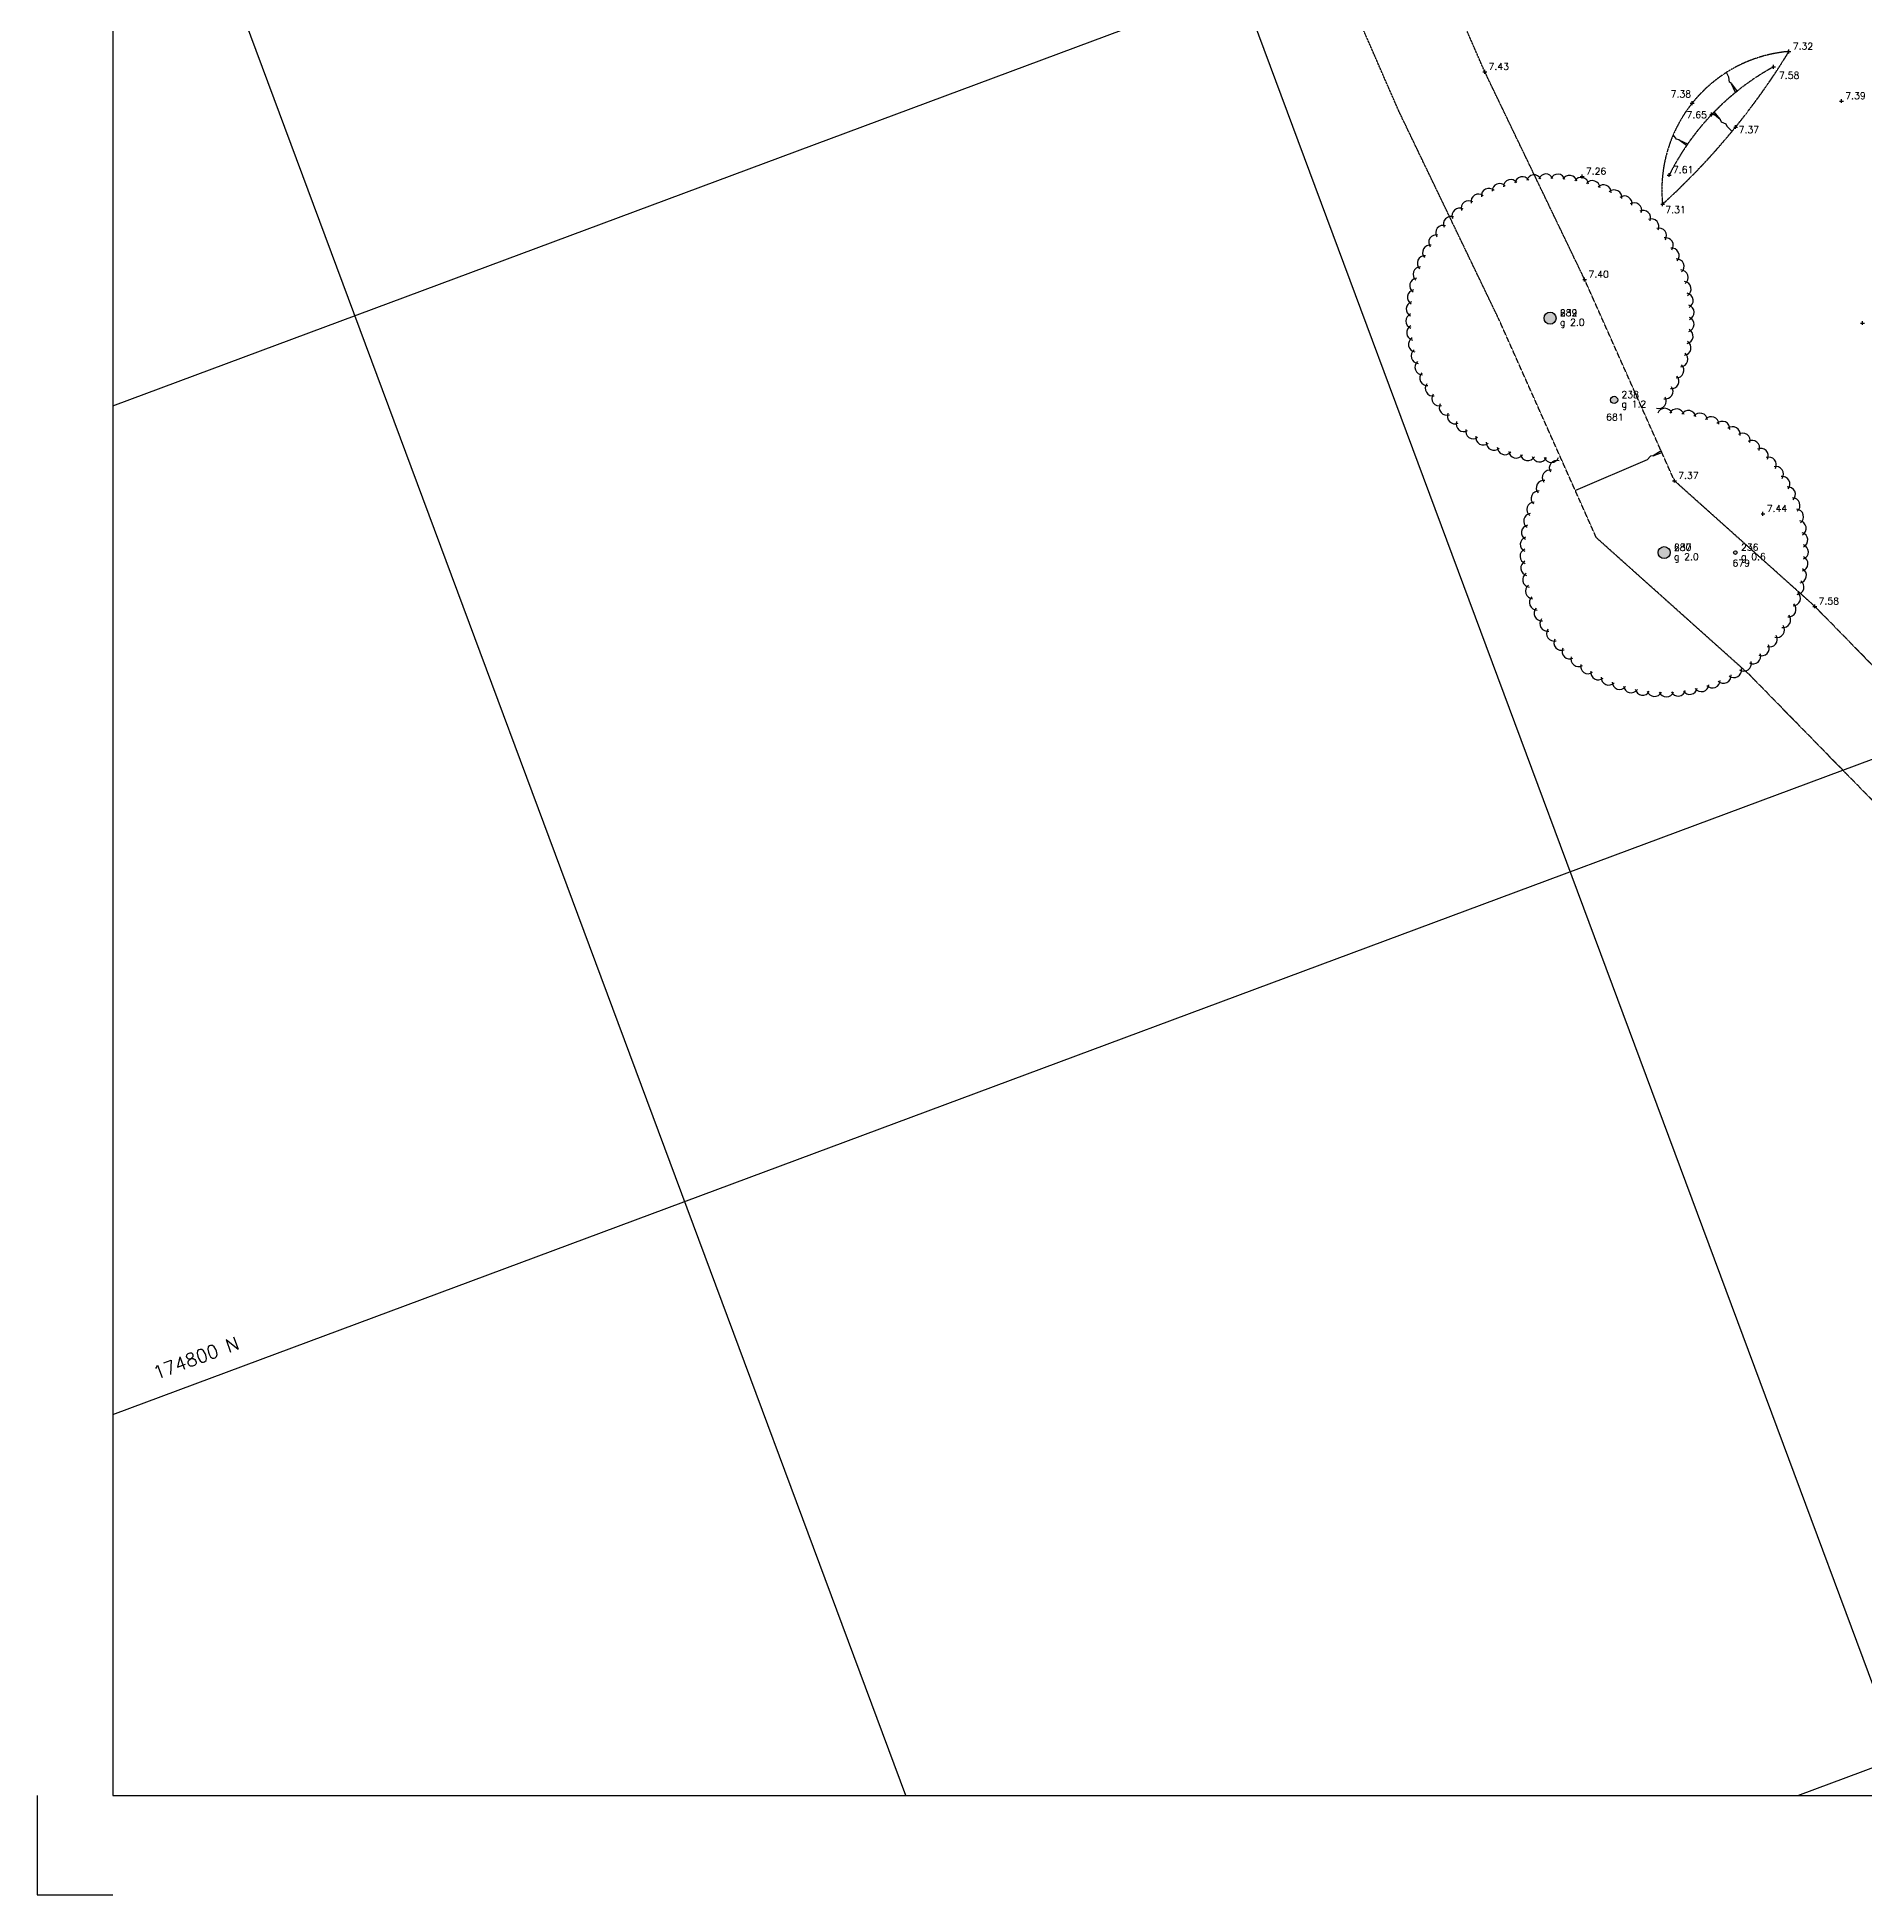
# Model space of a CAD drawing. Extents: x -4000 to 590500, y -6503 to 470250.
# Drawn here: x -4000 to 92764, y -5250 to 93015 of the extents above; entities that cross this region are included whole.
import ezdxf

# ---------------------------------------------------------------- set-up
doc = ezdxf.new("R2010")
doc.units = 0
doc.header["$LTSCALE"] = 0.0508
doc.linetypes.add('DASHED', pattern=[19.05, 12.7, -6.35])
for name, color, linetype in [('BORDER', 7, 'CONTINUOUS'), ('DETAIL', 5, 'CONTINUOUS'), ('GIRTHTEXT', 4, 'CONTINUOUS'), ('GRID', 253, 'CONTINUOUS'), ('LEVEL', 1, 'CONTINUOUS'), ('OLDNUMBERS', 7, 'CONTINUOUS'), ('TEXT', 7, 'CONTINUOUS'), ('VEGETATION', 3, 'CONTINUOUS')]:
    doc.layers.add(name, color=color, linetype=linetype)
doc.styles.add('ROMANS', font='Romans.shx')

msp = doc.modelspace()

# ---------------------------------------------------------------- hatches: boundary and pattern name
at = {"layer": 'VEGETATION', "linetype": 'Continuous'}
h = msp.add_hatch(color=256, dxfattribs=at)
edge = h.paths.add_edge_path()
edge.add_arc((67447, 95938), 127, 0, 360)
edge = h.paths.add_edge_path()
edge.add_arc((64553, 105790), 127, 0, 360)
edge = h.paths.add_edge_path()
edge.add_arc((62594, 112602), 127, 0, 360)
edge = h.paths.add_edge_path()
edge.add_arc((61753, 118146), 127, 0, 360)
edge = h.paths.add_edge_path()
edge.add_arc((76054, 78152), 318, 0, 360)
edge = h.paths.add_edge_path()
edge.add_arc((79442, 73825), 191, 0, 360)
edge = h.paths.add_edge_path()
edge.add_arc((82091, 65750), 318, 0, 360)
edge = h.paths.add_edge_path()
edge.add_arc((85860, 65753), 95.5, 0, 360)
edge = h.paths.add_edge_path()
edge.add_arc((95390, 56944), 127, 0, 360)
edge = h.paths.add_edge_path()
edge.add_arc((143121, 120310), 796, 0, 360)
edge = h.paths.add_edge_path()
edge.add_arc((144697, 113733), 398, 0, 360)
edge = h.paths.add_edge_path()
edge.add_arc((143899, 110021), 159, 0, 360)
edge = h.paths.add_edge_path()
edge.add_arc((148589, 107330), 446, 0, 360)
edge = h.paths.add_edge_path()
edge.add_arc((149945, 94034), 477, 0, 360)
edge = h.paths.add_edge_path()
edge.add_arc((145302, 87809), 111, 0, 360)
edge = h.paths.add_edge_path()
edge.add_arc((149995, 89694), 477, 0, 360)
edge = h.paths.add_edge_path()
edge.add_arc((150326, 86837), 47.7, 0, 360)
edge = h.paths.add_edge_path()
edge.add_arc((150188, 86150), 47.7, 0, 360)
edge = h.paths.add_edge_path()
edge.add_arc((151522, 83595), 79.6, 0, 360)
edge = h.paths.add_edge_path()
edge.add_arc((147474, 74929), 102, 0, 360)
edge = h.paths.add_edge_path()
edge.add_arc((154314, 67894), 191, 0, 360)
edge = h.paths.add_edge_path()
edge.add_arc((150878, 66498), 95.5, 0, 360)
edge = h.paths.add_edge_path()
edge.add_arc((152290, 56804), 127, 0, 360)

# ---------------------------------------------------------------- linework, layer by layer
at = {"layer": 'BORDER', "flags": 128}
msp.add_lwpolyline([(535000, 0), (535000, 465000), (0, 465000), (0, 0)], close=True, dxfattribs=at)
msp.add_lwpolyline([(-4000, 0), (-4000, -5250), (0, -5250)], dxfattribs=at)
at = {"layer": 'DETAIL', "linetype": 'DASHED', "flags": 128}
for points in [[(126676, 36465), (120546, 38231), (109294, 45079), (103220, 49249), (97026, 55792), (90063, 62905), (82637, 69549), (77885, 80194), (72602, 91181), (67258, 103429), (62455, 117145), (59527, 128270), (56440, 139942), (53161, 152711)], [(135783, 26241), (118518, 33611), (106578, 40879), (99953, 45427), (93424, 52324), (86606, 59289), (78506, 66535), (73348, 78091), (68056, 89097), (62601, 101600), (57670, 115680), (54693, 126995), (51246, 137697), (48768, 145739)]]:
    msp.add_lwpolyline(points, dxfattribs=at)
at = {"layer": 'DETAIL', "flags": 128}
for points in [[(85660, 90551), (85655, 90558), (85550, 90638), (85511, 90901), (85389, 91148)], [(85053, 88670), (85058, 88665), (85109, 88542), (85353, 88438), (85404, 88315), (85684, 88033)], [(82876, 87586), (82869, 87590), (82738, 87610), (82579, 87823), (82560, 87832)], [(81503, 70869), (81496, 70865), (81364, 70854), (81191, 70653), (77392, 69030)]]:
    msp.add_lwpolyline(points, dxfattribs=at)
for points in [[(85660, 90551), (85957, 90146), (85871, 90095)], [(85053, 88670), (84736, 89061), (84665, 88991)], [(82876, 87586), (83331, 87372), (83279, 87286)], [(81503, 70869), (81971, 71052), (81926, 71141)]]:
    msp.add_lwpolyline(points, close=True, dxfattribs=at)
at = {"layer": 'DETAIL', "linetype": 'DASHED'}
for centre, radius, start, end in [((89308, 84942), 7340, 94.78309, 185.96517), ((57198, 111530), 36927, 312.21039, 328.53787), ((94253, 79762), 13305, 118.61188, 153.38643)]:
    msp.add_arc(centre, radius, start, end, dxfattribs=at)
at = {"layer": 'GRID', "linetype": 'Continuous', "flags": 128}
for points in [[(0, 73506), (535000, 272716)], [(95312, 0), (0, 255972)], [(0, 20153), (535000, 219362)], [(89165, 0), (535000, 166009)], [(41959, 0), (0, 112684)]]:
    msp.add_lwpolyline(points, dxfattribs=at)
at = {"layer": 'LEVEL', "flags": 128}
for points in [[(87781, 91443), (87981, 91443)], [(87881, 91343), (87881, 91543)], [(88596, 92257), (88796, 92257)], [(88696, 92157), (88696, 92357)], [(72502, 91181), (72702, 91181)], [(72602, 91081), (72602, 91281)], [(83471, 89521), (83671, 89521)], [(83571, 89421), (83571, 89621)], [(91378, 89636), (91578, 89636)], [(91478, 89536), (91478, 89736)], [(84501, 88921), (84701, 88921)], [(84601, 88821), (84601, 89021)], [(85770, 88260), (85970, 88260)], [(85870, 88160), (85870, 88360)], [(77651, 85645), (77851, 85645)], [(77751, 85545), (77751, 85745)], [(82257, 85723), (82457, 85723)], [(82357, 85623), (82357, 85823)], [(81907, 84179), (82107, 84179)], [(82007, 84079), (82007, 84279)], [(77785, 80194), (77985, 80194)], [(77885, 80094), (77885, 80294)], [(92486, 77889), (92686, 77889)], [(92586, 77789), (92586, 77989)], [(82537, 69549), (82737, 69549)], [(82637, 69449), (82637, 69649)], [(87320, 67702), (87320, 67902)], [(87220, 67802), (87420, 67802)], [(89963, 62905), (90163, 62905)], [(90063, 62805), (90063, 63005)]]:
    msp.add_lwpolyline(points, dxfattribs=at)
at = {"layer": 'VEGETATION', "linetype": 'Continuous'}
for centre, radius in [((76054, 78152), 318), ((79442, 73825), 191), ((82091, 65750), 318), ((85860, 65753), 95.5)]:
    msp.add_circle(centre, radius, dxfattribs=at)
for centre, start, end in [((74588, 85232), 32.06358, 171.33531), ((75206, 85333), 27.09747, 166.3692), ((75831, 85379), 22.13136, 161.40309), ((76458, 85371), 17.16525, 156.43698), ((77081, 85309), 12.19914, 151.47087), ((77697, 85193), 7.23303, 146.50476), ((72269, 84313), 51.92803, 191.19976), ((72817, 84617), 46.96192, 186.23365), ((73389, 84873), 41.9958, 181.26753), ((73981, 85079), 37.02969, 176.30142), ((78300, 85025), 2.26692, 141.53865), ((78887, 84804), 357.30081, 136.57254), ((79452, 84534), 352.3347, 131.60643), ((79992, 84216), 347.36859, 126.64032), ((70813, 83133), 66.82636, 206.09809), ((71263, 83568), 61.86025, 201.13198), ((71750, 83962), 56.89414, 196.16587), ((80502, 83853), 342.40248, 121.67421), ((80979, 83446), 337.43637, 116.7081), ((70032, 82154), 76.75858, 216.03031), ((70401, 82660), 71.79247, 211.0642), ((81418, 83000), 332.47026, 111.74199), ((81818, 82517), 327.50414, 106.77588), ((69708, 81618), 81.72469, 220.99642), ((82174, 82002), 322.53803, 101.80976), ((82484, 81458), 317.57192, 96.84365), ((69206, 80471), 91.65691, 230.92864), ((69432, 81055), 86.6908, 225.96253), ((82747, 80889), 312.60581, 91.87754), ((82958, 80299), 307.6397, 86.91143), ((68908, 79255), 101.58913, 240.86086), ((69031, 79869), 96.62302, 235.89475), ((83118, 79693), 302.67359, 81.94532), ((68840, 78632), 106.55524, 245.82697), ((83225, 79076), 297.70748, 76.97921), ((83278, 78452), 292.74137, 72.0131), ((68825, 78006), 111.52135, 250.79308), ((68865, 77381), 116.48746, 255.75919), ((83277, 77825), 287.77526, 67.04699), ((68959, 76761), 121.45357, 260.7253), ((83113, 76584), 277.84304, 57.11477), ((83222, 77201), 282.80915, 62.08088), ((69106, 76152), 126.41969, 265.69142), ((69305, 75558), 131.3858, 270.65753), ((82736, 75390), 267.91082, 47.18255), ((82950, 75979), 272.87693, 52.14866), ((69555, 74984), 136.35191, 275.62364), ((69853, 74433), 141.31802, 280.58975), ((82472, 74822), 262.94471, 42.21644), ((70199, 73910), 146.28413, 285.55586), ((81802, 73765), 253.01249, 32.28422), ((82160, 74279), 257.9786, 37.25033), ((70588, 73419), 151.25024, 290.52197), ((71018, 72964), 156.21635, 295.48808), ((82130, 72981), 20.05912, 159.33085), ((82756, 72950), 15.09301, 154.36474), ((83376, 72866), 10.1269, 149.39863), ((83988, 72728), 5.16079, 144.43252), ((84584, 72537), 0.19468, 139.46641), ((71486, 72547), 161.18246, 300.45419), ((71988, 72173), 166.14857, 305.4203), ((72521, 71843), 171.11468, 310.38641), ((85163, 72296), 355.22857, 134.5003), ((85718, 72006), 350.26246, 129.53419), ((86246, 71668), 345.29635, 124.56808), ((73081, 71561), 176.08079, 315.35252), ((73662, 71329), 181.0469, 320.31863), ((74262, 71147), 186.01301, 325.28474), ((74875, 71018), 190.97912, 330.25085), ((75497, 70943), 195.94523, 335.21696), ((76123, 70922), 200.91134, 340.18307), ((86742, 71286), 340.33024, 119.60197), ((87204, 70863), 335.36413, 114.63586), ((87627, 70401), 330.39801, 109.66975), ((76044, 69713), 77.12637, 216.3981), ((76410, 70222), 72.16026, 211.43199), ((88009, 69905), 325.4319, 104.70363), ((88347, 69377), 320.46579, 99.73752), ((75451, 68611), 87.05859, 226.33032), ((75723, 69175), 82.09248, 221.36421), ((88637, 68822), 315.49968, 94.77141), ((75057, 67423), 96.99082, 236.26255), ((75228, 68025), 92.0247, 231.29644), ((88878, 68243), 310.53357, 89.8053), ((89069, 67647), 305.56746, 84.83919), ((74939, 66808), 101.95693, 241.22866), ((89207, 67035), 300.60135, 79.87308), ((74864, 65558), 111.88915, 251.16088), ((74874, 66184), 106.92304, 246.19477), ((89291, 66415), 295.63524, 74.90697), ((89322, 65789), 290.66913, 69.94086), ((74907, 64933), 116.85526, 256.12699), ((89220, 64541), 280.73691, 60.00864), ((89298, 65163), 285.70302, 64.97475), ((75005, 64314), 121.82137, 261.0931), ((75156, 63706), 126.78748, 266.05921), ((89089, 63929), 275.7708, 55.04253), ((75359, 63113), 131.75359, 271.02532), ((88669, 62749), 265.83858, 45.11031), ((88905, 63330), 270.80469, 50.07642), ((75613, 62541), 136.7197, 275.99143), ((75915, 61992), 141.68581, 280.95754), ((88385, 62191), 260.87247, 40.1442), ((76263, 61471), 146.65192, 285.92365), ((76656, 60983), 151.61803, 290.88976), ((87677, 61159), 250.94024, 30.21198), ((88053, 61659), 255.90636, 35.17809), ((77089, 60530), 156.58414, 295.85587), ((77559, 60117), 161.55025, 300.82198), ((86308, 59877), 236.04191, 15.31364), ((86801, 60264), 241.00802, 20.27975), ((87258, 60692), 245.97413, 25.24586), ((78064, 59745), 166.51636, 305.78809), ((78599, 59419), 171.48247, 310.75421), ((79160, 59141), 176.44859, 315.72032), ((84657, 58990), 221.14358, 0.41531), ((85232, 59238), 226.10969, 5.38142), ((85784, 59534), 231.0758, 10.34753), ((79743, 58912), 181.4147, 320.68643), ((80344, 58734), 186.38081, 325.65254), ((80958, 58609), 191.34692, 330.61865), ((81581, 58538), 196.31303, 335.58476), ((82207, 58521), 201.27914, 340.55087), ((82832, 58558), 206.24525, 345.51698), ((83452, 58649), 211.21136, 350.48309), ((84062, 58794), 216.17747, 355.4492)]:
    msp.add_arc(centre, 400, start, end, dxfattribs=at)

# ---------------------------------------------------------------- texts
at = {"layer": 'GIRTHTEXT', "style": 'ROMANS'}
for s, p in [('g 2.0', (76572, 77752)), ('g 1.2', (79833, 73425)), ('g 2.0', (82610, 65350)), ('g 0.6', (86156, 65353))]:
    msp.add_text(s, height=360, dxfattribs=at).set_placement(p)
at = {"layer": 'GRID', "linetype": 'Continuous', "style": 'ROMANS'}
msp.add_text('174800 N', height=700, rotation=20.42304, dxfattribs=at).set_placement((2304, 21996))
at = {"layer": 'LEVEL', "style": 'ROMANS'}
for s, p in [('7.32', (88896, 92357)), ('7.43', (72802, 91281)), ('7.58', (88168, 90815)), ('7.38', (82437, 89829)), ('7.39', (91678, 89736)), ('7.65', (83277, 88726)), ('7.37', (86035, 87944)), ('7.26', (77951, 85745)), ('7.61', (82557, 85823)), ('7.31', (82155, 83707)), ('7.40', (78085, 80294)), ('7.37', (82837, 69649)), ('7.44', (87520, 67902)), ('7.58', (90263, 63005))]:
    msp.add_text(s, height=360, dxfattribs=at).set_placement(p)
at = {"layer": 'OLDNUMBERS', "style": 'ROMANS'}
for s, p in [('239', (76572, 78252)), ('238', (79833, 73925)), ('237', (82610, 65850)), ('236', (86156, 65853))]:
    msp.add_text(s, height=360, dxfattribs=at).set_placement(p)
at = {"layer": 'TEXT', "style": 'ROMANS'}
for s, p in [('682', (76572, 78252)), ('681', (79021, 72735)), ('680', (82610, 65850)), ('679', (85709, 65015))]:
    msp.add_text(s, height=360, dxfattribs=at).set_placement(p)

doc.saveas('drawing.dxf')
